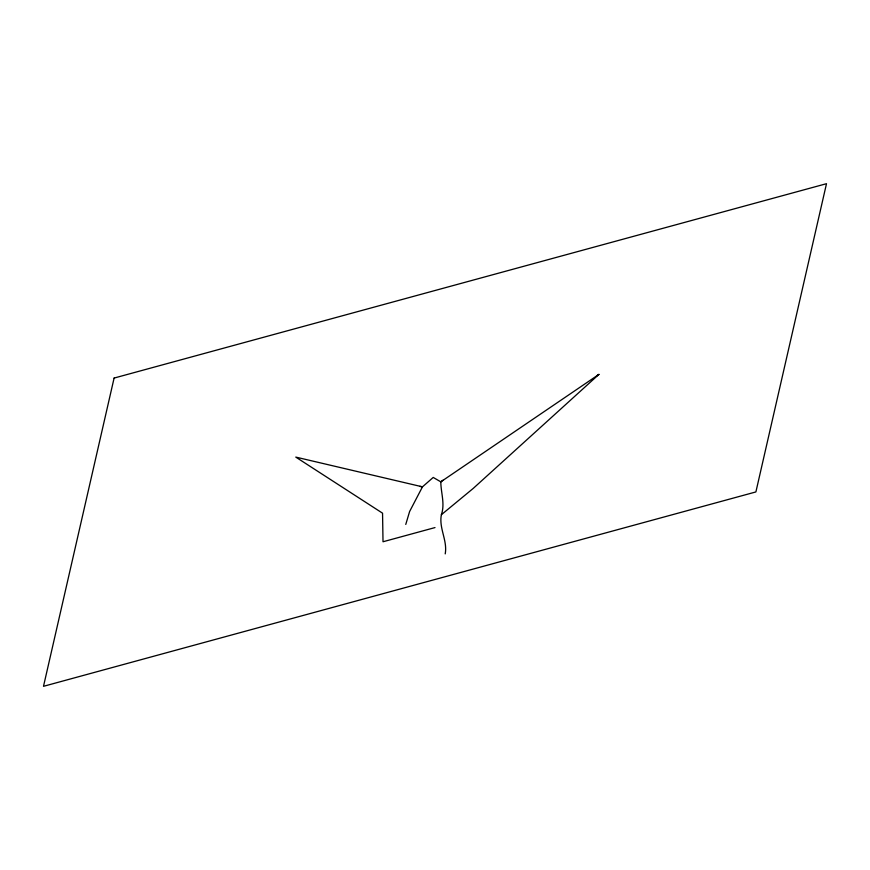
<?xml version="1.0" encoding="UTF-8"?>
<svg xmlns="http://www.w3.org/2000/svg" width="870" height="870" viewBox="0 0 870 870"><rect width="100%" height="100%" fill="white"/><g stroke="black" fill="none" stroke-linecap="round" stroke-linejoin="round"><path stroke-width="1.3" d="M445.222 553.885C447.648 540.346 438.687 528.21 441.384 514.703C445.168 503.73 440.894 492.964 440.807 481.839L433.216 477.434L422.472 486.841L409.618 511.495L405.768 524.425M596.646 375.829L598.919 374.394L473.182 488.451L441.384 514.703M442.982 480.229L440.807 481.839L598.919 374.394M435 527.579L383.017 541.76L382.55 513.18L295.778 457.098L422.472 486.841L419.818 486.373M114.1 378.069L43.5 686.31L755.899 491.931L826.5 183.69L114.1 378.069"/></g></svg>
